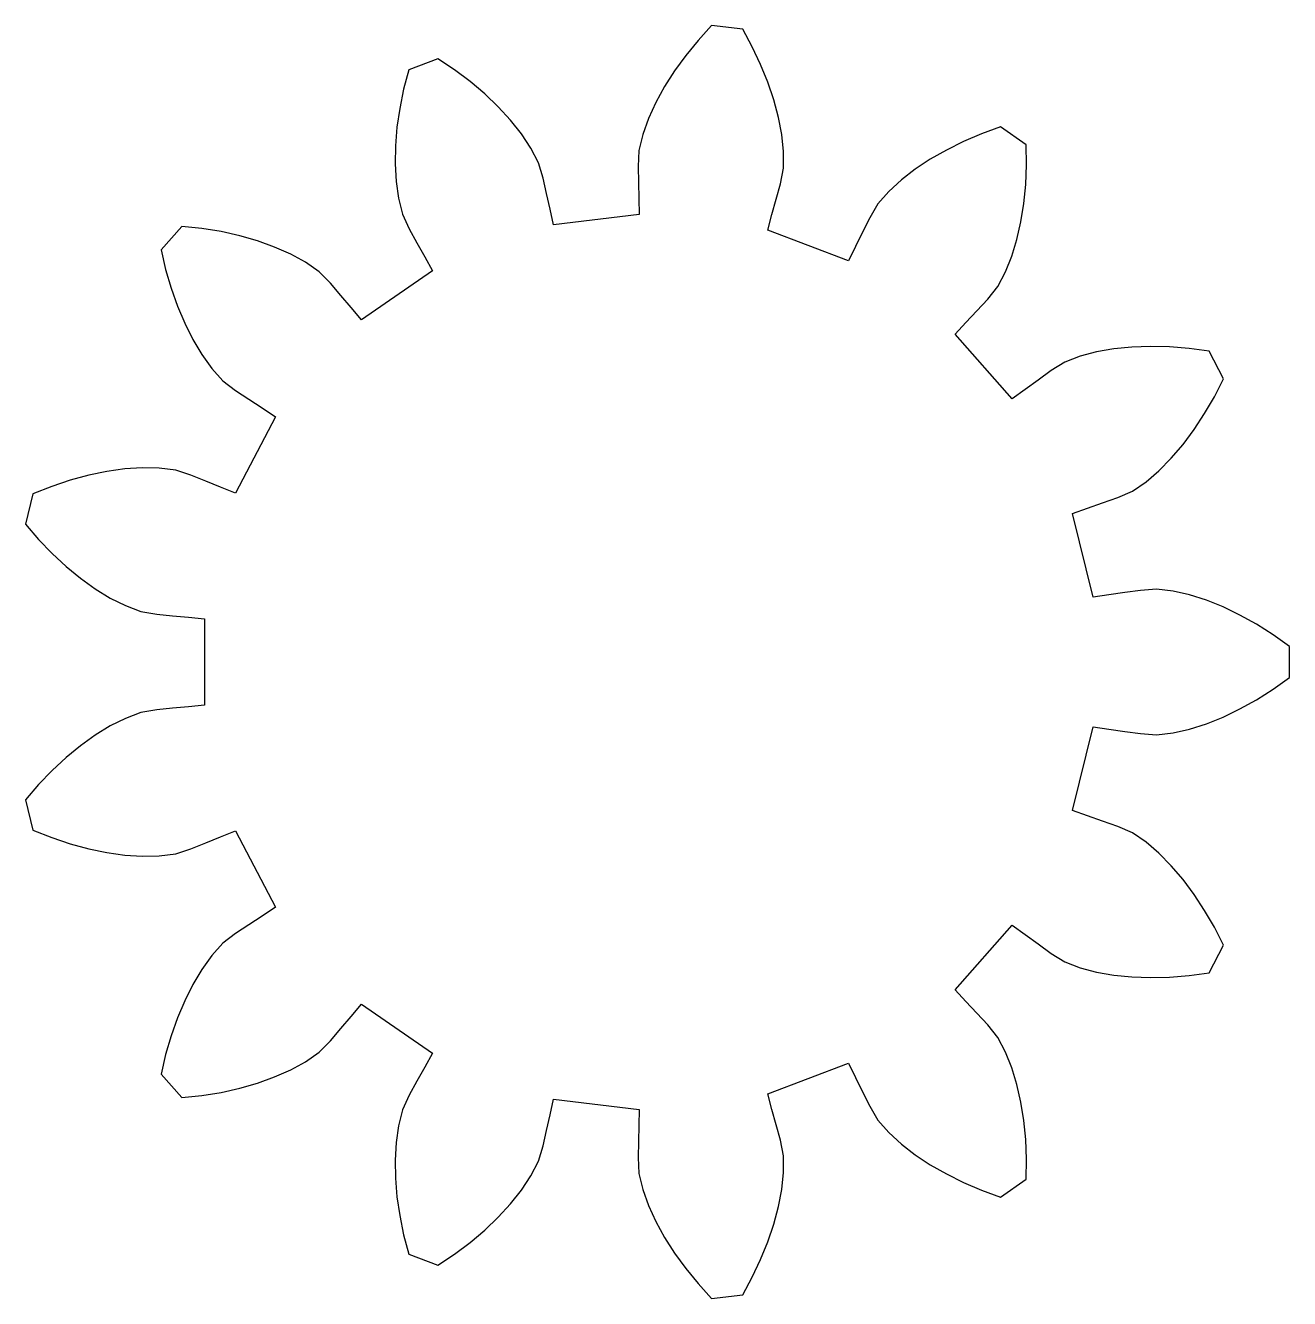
# Model space of a CAD drawing. Extents: x -14.8 to 15.1, y -15.1 to 15.1.
import ezdxf

# ---------------------------------------------------------------- set-up
doc = ezdxf.new("R2010")
doc.units = 0

msp = doc.modelspace()

# ---------------------------------------------------------------- linework, layer by layer
msp.add_lwpolyline([(10.479869, -1.531244), (10.85415, -1.585932), (11.228431, -1.640619), (11.602712, -1.695306), (11.981079, -1.721802), (12.369396, -1.675976), (12.762469, -1.586313), (13.158145, -1.460326), (13.554846, -1.301518), (13.951201, -1.111942), (14.345934, -0.892961), (14.737821, -0.645555), (15.125672, -0.370481), (15.125672, 0.370481), (14.737821, 0.645555), (14.345934, 0.892961), (13.951201, 1.111942), (13.554846, 1.301518), (13.158145, 1.460326), (12.762469, 1.586313), (12.369396, 1.675976), (11.981079, 1.721802), (11.602712, 1.695306), (11.228431, 1.640619), (10.85415, 1.585932), (10.479869, 1.531244), (9.991068, 3.514389), (10.347892, 3.639903), (10.704716, 3.765416), (11.06154, 3.89093), (11.40888, 4.043305), (11.731421, 4.264342), (12.037802, 4.526405), (12.329606, 4.82184), (12.607065, 5.146814), (12.86992, 5.49887), (13.117673, 5.87621), (13.349697, 6.277397), (13.565288, 6.701206), (13.220946, 7.357294), (12.749689, 7.420617), (12.287714, 7.457566), (11.836429, 7.468022), (11.397374, 7.451688), (10.972311, 7.40795), (10.563409, 7.335626), (10.173691, 7.232348), (9.808557, 7.092465), (9.485844, 6.893168), (9.179849, 6.670808), (8.873854, 6.448448), (8.567859, 6.226088), (7.213434, 7.754917), (7.471056, 8.031879), (7.728679, 8.30884), (7.986302, 8.585801), (8.223044, 8.882139), (8.405919, 9.22775), (8.555419, 9.602178), (8.676503, 9.999381), (8.771158, 10.416073), (8.840296, 10.849958), (8.884312, 11.299212), (8.903318, 11.762272), (8.89726, 12.237727), (8.287461, 12.658641), (7.840756, 12.495706), (7.414527, 12.313732), (7.010075, 12.113268), (6.628902, 11.894766), (6.272853, 11.658501), (5.944399, 11.404435), (5.647317, 11.131876), (5.389013, 10.83833), (5.195882, 10.511889), (5.028273, 10.172796), (4.860664, 9.833702), (4.693055, 9.494609), (2.783288, 10.218888), (2.882692, 10.583848), (2.982095, 10.948809), (3.081498, 11.313769), (3.153408, 11.686183), (3.154722, 12.077193), (3.113093, 12.478208), (3.035718, 12.886184), (2.925884, 13.299135), (2.785467, 13.715451), (2.615662, 14.133701), (2.417296, 14.552553), (2.190978, 14.970732), (1.455419, 15.060045), (1.1356, 14.708179), (0.842761, 14.34897), (0.577796, 13.983511), (0.341828, 13.612896), (0.13636, 13.23823), (-0.036401, 12.860626), (-0.17279, 12.481226), (-0.265089, 12.101264), (-0.284393, 11.722462), (-0.275219, 11.344318), (-0.266045, 10.966174), (-0.256871, 10.58803), (-2.284475, 10.341835), (-2.366063, 10.711186), (-2.447651, 11.080537), (-2.52924, 11.449888), (-2.638636, 11.813063), (-2.819183, 12.159896), (-3.042406, 12.495631), (-3.300514, 12.820918), (-3.589674, 13.135526), (-3.90748, 13.438899), (-4.252205, 13.730329), (-4.622499, 14.009019), (-5.017232, 14.274123), (-5.710042, 14.011375), (-5.829708, 13.551186), (-5.922071, 13.097033), (-5.986848, 12.650299), (-6.023555, 12.212476), (-6.031371, 11.78524), (-6.008862, 11.370602), (-5.953313, 10.971277), (-5.858462, 10.591944), (-5.699517, 10.247561), (-5.515662, 9.916994), (-5.331807, 9.586428), (-5.147951, 9.255861), (-6.828892, 8.095592), (-7.072781, 8.38472), (-7.31667, 8.673848), (-7.560559, 8.962976), (-7.8262, 9.233712), (-8.147248, 9.456913), (-8.500926, 9.650455), (-8.880637, 9.818534), (-9.282882, 9.962726), (-9.705269, 10.083658), (-10.145943, 10.181505), (-10.603336, 10.256188), (-11.076054, 10.307484), (-11.567402, 9.752867), (-11.4595, 9.289779), (-11.330228, 8.844723), (-11.179978, 8.419056), (-11.009014, 8.014325), (-10.817388, 7.632394), (-10.604766, 7.27571), (-10.370004, 6.947941), (-10.109732, 6.656137), (-9.808951, 6.425067), (-9.492533, 6.217806), (-9.176115, 6.010546), (-8.859698, 5.803286), (-9.808893, 3.994746), (-10.15921, 4.137416), (-10.509528, 4.280085), (-10.859845, 4.422755), (-11.220876, 4.53903), (-11.608877, 4.587466), (-12.011986, 4.594476), (-12.426314, 4.566842), (-12.849493, 4.507585), (-13.279699, 4.418372), (-13.715367, 4.30022), (-14.155076, 4.153788), (-14.597486, 3.979525), (-14.774809, 3.260095), (-14.464058, 2.900195), (-14.142766, 2.566193), (-13.811909, 2.259109), (-13.47244, 1.980189), (-13.125272, 1.731058), (-12.771245, 1.514041), (-12.411051, 1.332915), (-12.044985, 1.19549), (-11.671272, 1.130667), (-11.294779, 1.094194), (-10.918287, 1.057721), (-10.541794, 1.021248), (-10.541794, -1.021248), (-10.918287, -1.057721), (-11.294779, -1.094194), (-11.671272, -1.130667), (-12.044985, -1.19549), (-12.411051, -1.332915), (-12.771245, -1.514041), (-13.125272, -1.731058), (-13.47244, -1.980189), (-13.811909, -2.259109), (-14.142766, -2.566193), (-14.464058, -2.900195), (-14.774809, -3.260095), (-14.597486, -3.979525), (-14.155076, -4.153788), (-13.715367, -4.30022), (-13.279699, -4.418372), (-12.849493, -4.507585), (-12.426314, -4.566842), (-12.011986, -4.594476), (-11.608877, -4.587466), (-11.220876, -4.53903), (-10.859845, -4.422755), (-10.509528, -4.280085), (-10.15921, -4.137416), (-9.808893, -3.994746), (-8.859698, -5.803286), (-9.176115, -6.010546), (-9.492533, -6.217806), (-9.808951, -6.425067), (-10.109732, -6.656137), (-10.370004, -6.947941), (-10.604766, -7.27571), (-10.817388, -7.632394), (-11.009014, -8.014325), (-11.179978, -8.419056), (-11.330228, -8.844723), (-11.4595, -9.289779), (-11.567402, -9.752867), (-11.076054, -10.307484), (-10.603336, -10.256188), (-10.145943, -10.181505), (-9.705269, -10.083658), (-9.282882, -9.962726), (-8.880637, -9.818534), (-8.500926, -9.650455), (-8.147248, -9.456913), (-7.8262, -9.233712), (-7.560559, -8.962976), (-7.31667, -8.673848), (-7.072781, -8.38472), (-6.828892, -8.095592), (-5.147951, -9.255861), (-5.331807, -9.586428), (-5.515662, -9.916994), (-5.699517, -10.247561), (-5.858462, -10.591944), (-5.953313, -10.971277), (-6.008862, -11.370602), (-6.031371, -11.78524), (-6.023555, -12.212476), (-5.986848, -12.650299), (-5.922071, -13.097033), (-5.829708, -13.551186), (-5.710042, -14.011375), (-5.017232, -14.274123), (-4.622499, -14.009019), (-4.252205, -13.730329), (-3.90748, -13.438899), (-3.589674, -13.135526), (-3.300514, -12.820918), (-3.042406, -12.495631), (-2.819183, -12.159896), (-2.638636, -11.813063), (-2.52924, -11.449888), (-2.447651, -11.080537), (-2.366063, -10.711186), (-2.284475, -10.341835), (-0.256871, -10.58803), (-0.266045, -10.966174), (-0.275219, -11.344318), (-0.284393, -11.722462), (-0.265089, -12.101264), (-0.17279, -12.481226), (-0.036401, -12.860626), (0.13636, -13.23823), (0.341828, -13.612896), (0.577796, -13.983511), (0.842761, -14.34897), (1.1356, -14.708179), (1.455419, -15.060045), (2.190978, -14.970732), (2.417296, -14.552553), (2.615662, -14.133701), (2.785467, -13.715451), (2.925884, -13.299135), (3.035718, -12.886184), (3.113093, -12.478208), (3.154722, -12.077193), (3.153408, -11.686183), (3.081498, -11.313769), (2.982095, -10.948809), (2.882692, -10.583848), (2.783288, -10.218888), (4.693055, -9.494609), (4.860664, -9.833702), (5.028273, -10.172796), (5.195882, -10.511889), (5.389013, -10.83833), (5.647317, -11.131876), (5.944399, -11.404435), (6.272853, -11.658501), (6.628902, -11.894766), (7.010075, -12.113268), (7.414527, -12.313732), (7.840756, -12.495706), (8.287461, -12.658641), (8.89726, -12.237727), (8.903318, -11.762272), (8.884312, -11.299212), (8.840296, -10.849958), (8.771158, -10.416073), (8.676503, -9.999381), (8.555419, -9.602178), (8.405919, -9.22775), (8.223044, -8.882139), (7.986302, -8.585801), (7.728679, -8.30884), (7.471056, -8.031879), (7.213434, -7.754917), (8.567859, -6.226088), (8.873854, -6.448448), (9.179849, -6.670808), (9.485844, -6.893168), (9.808557, -7.092465), (10.173691, -7.232348), (10.563409, -7.335626), (10.972311, -7.40795), (11.397374, -7.451688), (11.836429, -7.468022), (12.287714, -7.457566), (12.749689, -7.420617), (13.220946, -7.357294), (13.565288, -6.701206), (13.349697, -6.277397), (13.117673, -5.87621), (12.86992, -5.49887), (12.607065, -5.146814), (12.329606, -4.82184), (12.037802, -4.526405), (11.731421, -4.264342), (11.40888, -4.043305), (11.06154, -3.89093), (10.704716, -3.765416), (10.347892, -3.639903), (9.991068, -3.514389)], close=True)

doc.saveas('drawing.dxf')
